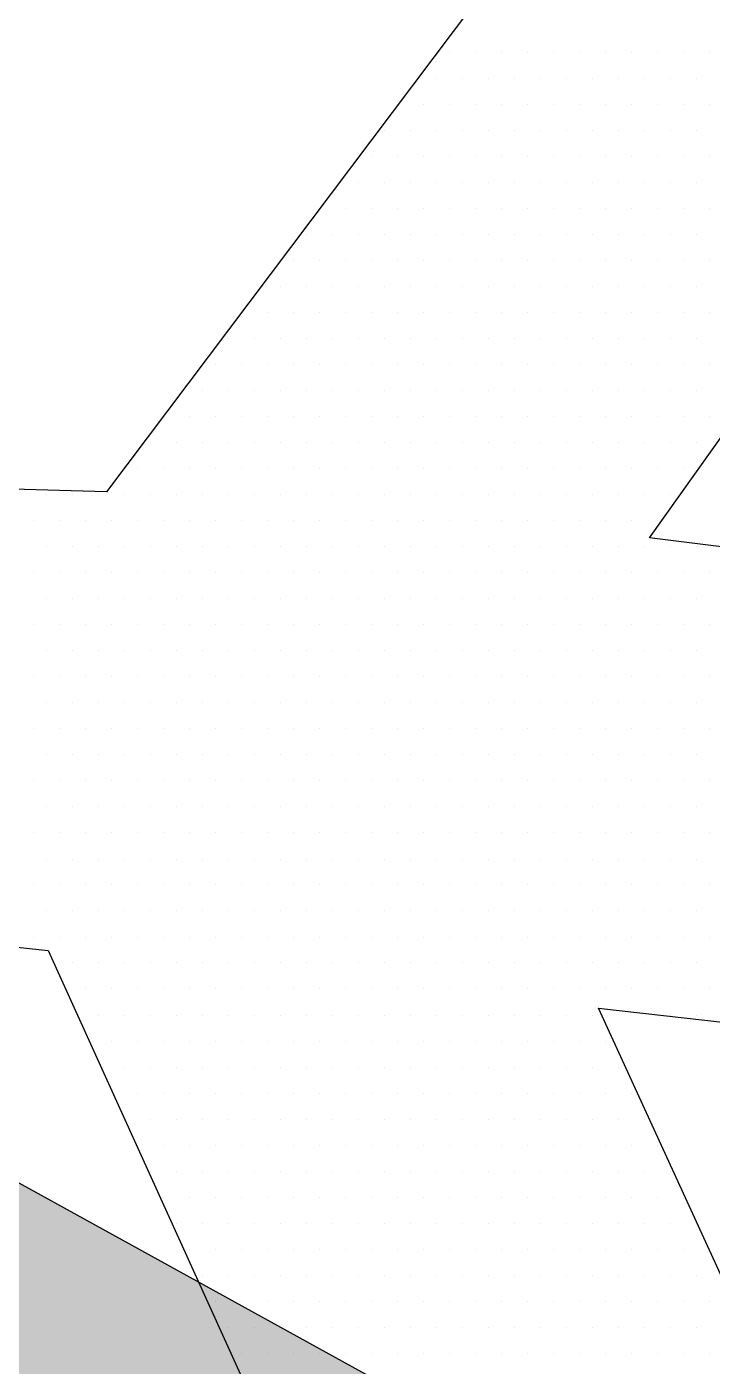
# Model space of a CAD drawing. Header units: millimetres. Extents: x -1573 to 210, y -360 to 557.
# Drawn here: x -488.973 to -487.524, y 22.131 to 24.965 of the extents above; entities that cross this region are included whole.
import ezdxf

# ---------------------------------------------------------------- set-up
doc = ezdxf.new("R2010")
doc.units = ezdxf.units.MM
doc.header["$LTSCALE"] = 2
doc.linetypes.add('CACHEX2', pattern=[0.75, 0.5, -0.25])
for name, color, linetype in [('CALQUE_7', 4, 'Continuous'), ('CARTOUCHE', 7, 'Continuous'), ('rosace', 7, 'Continuous')]:
    doc.layers.add(name, color=color, linetype=linetype)

# ---------------------------------------------------------------- blocks, each defined once
blk = doc.blocks.new('A$C715108E3')
at = {"layer": 'CALQUE_7', "color": 131}
for p, q in [((2.8241, -10.5791), (2.8241, -10.5791)), ((2.8685, -10.5791), (2.8685, -10.5791)), ((2.9606, -10.5791), (2.9606, -10.5791)), ((3.0518, -10.5791), (3.0518, -10.5791)), ((3.1439, -10.5791), (3.1439, -10.5791)), ((3.2359, -10.5791), (3.2359, -10.5791)), ((3.3277, -10.5791), (3.3277, -10.5791)), ((3.4192, -10.5791), (3.4192, -10.5791)), ((3.511, -10.5791), (3.511, -10.5791)), ((3.6028, -10.5791), (3.6028, -10.5791)), ((3.6943, -10.5791), (3.6943, -10.5791)), ((3.7861, -10.5791), (3.7861, -10.5791)), ((2.755, -10.6702), (2.755, -10.6702)), ((2.823, -10.6702), (2.823, -10.6702)), ((2.9143, -10.6702), (2.9143, -10.6702)), ((3.0063, -10.6702), (3.0063, -10.6702)), ((3.0983, -10.6702), (3.0983, -10.6702)), ((3.1894, -10.6702), (3.1894, -10.6702)), ((3.2814, -10.6702), (3.2814, -10.6702)), ((3.3734, -10.6702), (3.3734, -10.6702)), ((3.4653, -10.6702), (3.4653, -10.6702)), ((3.5564, -10.6702), (3.5564, -10.6702)), ((3.6486, -10.6702), (3.6486, -10.6702)), ((3.7404, -10.6702), (3.7404, -10.6702)), ((2.686, -10.763), (2.686, -10.763)), ((2.7767, -10.763), (2.7767, -10.763)), ((2.8685, -10.763), (2.8685, -10.763)), ((2.9606, -10.763), (2.9606, -10.763)), ((3.0518, -10.763), (3.0518, -10.763)), ((3.1439, -10.763), (3.1439, -10.763)), ((3.2359, -10.763), (3.2359, -10.763)), ((3.3277, -10.763), (3.3277, -10.763)), ((3.4192, -10.763), (3.4192, -10.763)), ((3.511, -10.763), (3.511, -10.763)), ((3.6028, -10.763), (3.6028, -10.763)), ((3.6943, -10.763), (3.6943, -10.763)), ((3.7861, -10.763), (3.7861, -10.763)), ((2.6169, -10.8542), (2.6169, -10.8542)), ((2.6392, -10.8542), (2.6392, -10.8542)), ((2.731, -10.8542), (2.731, -10.8542)), ((2.823, -10.8542), (2.823, -10.8542)), ((2.9143, -10.8542), (2.9143, -10.8542)), ((3.0063, -10.8542), (3.0063, -10.8542)), ((3.0983, -10.8542), (3.0983, -10.8542)), ((3.1894, -10.8542), (3.1894, -10.8542)), ((3.2814, -10.8542), (3.2814, -10.8542)), ((3.3734, -10.8542), (3.3734, -10.8542)), ((3.4653, -10.8542), (3.4653, -10.8542)), ((3.5564, -10.8542), (3.5564, -10.8542)), ((3.6486, -10.8542), (3.6486, -10.8542)), ((3.7404, -10.8542), (3.7404, -10.8542)), ((2.5477, -10.9457), (2.5477, -10.9457)), ((2.5934, -10.9457), (2.5934, -10.9457)), ((2.6853, -10.9457), (2.6853, -10.9457)), ((2.7767, -10.9457), (2.7767, -10.9457)), ((2.8685, -10.9457), (2.8685, -10.9457)), ((2.9606, -10.9457), (2.9606, -10.9457)), ((3.0518, -10.9457), (3.0518, -10.9457)), ((3.1439, -10.9457), (3.1439, -10.9457)), ((3.2359, -10.9457), (3.2359, -10.9457)), ((3.3277, -10.9457), (3.3277, -10.9457)), ((3.4192, -10.9457), (3.4192, -10.9457)), ((3.511, -10.9457), (3.511, -10.9457)), ((3.6028, -10.9457), (3.6028, -10.9457)), ((3.6943, -10.9457), (3.6943, -10.9457)), ((3.7861, -10.9457), (3.7861, -10.9457)), ((2.4787, -11.0383), (2.4787, -11.0383)), ((2.5477, -11.0383), (2.5477, -11.0383)), ((2.6392, -11.0383), (2.6392, -11.0383)), ((2.731, -11.0383), (2.731, -11.0383)), ((2.823, -11.0383), (2.823, -11.0383)), ((2.9143, -11.0383), (2.9143, -11.0383)), ((3.0063, -11.0383), (3.0063, -11.0383)), ((3.0983, -11.0383), (3.0983, -11.0383)), ((3.1894, -11.0383), (3.1894, -11.0383)), ((3.2814, -11.0383), (3.2814, -11.0383)), ((3.3734, -11.0383), (3.3734, -11.0383)), ((3.4653, -11.0383), (3.4653, -11.0383)), ((3.5564, -11.0383), (3.5564, -11.0383)), ((3.6486, -11.0383), (3.6486, -11.0383)), ((3.7404, -11.0383), (3.7404, -11.0383)), ((2.4098, -11.1295), (2.4098, -11.1295)), ((2.4101, -11.1295), (2.4101, -11.1295)), ((2.5016, -11.1295), (2.5016, -11.1295)), ((2.5934, -11.1295), (2.5934, -11.1295)), ((2.6853, -11.1295), (2.6853, -11.1295)), ((2.7767, -11.1295), (2.7767, -11.1295)), ((2.8685, -11.1295), (2.8685, -11.1295)), ((2.9606, -11.1295), (2.9606, -11.1295)), ((3.0518, -11.1295), (3.0518, -11.1295)), ((3.1439, -11.1295), (3.1439, -11.1295)), ((3.2359, -11.1295), (3.2359, -11.1295)), ((3.3277, -11.1295), (3.3277, -11.1295)), ((3.4192, -11.1295), (3.4192, -11.1295)), ((3.511, -11.1295), (3.511, -11.1295)), ((3.6028, -11.1295), (3.6028, -11.1295)), ((3.6943, -11.1295), (3.6943, -11.1295)), ((3.7861, -11.1295), (3.7861, -11.1295)), ((2.3404, -11.2208), (2.3404, -11.2208)), ((2.364, -11.2208), (2.364, -11.2208)), ((2.4559, -11.2208), (2.4559, -11.2208)), ((2.5477, -11.2208), (2.5477, -11.2208)), ((2.6392, -11.2208), (2.6392, -11.2208)), ((2.731, -11.2208), (2.731, -11.2208)), ((2.823, -11.2208), (2.823, -11.2208)), ((2.9143, -11.2208), (2.9143, -11.2208)), ((3.0063, -11.2208), (3.0063, -11.2208)), ((3.0983, -11.2208), (3.0983, -11.2208)), ((3.1894, -11.2208), (3.1894, -11.2208)), ((3.2814, -11.2208), (3.2814, -11.2208)), ((3.3734, -11.2208), (3.3734, -11.2208)), ((3.4653, -11.2208), (3.4653, -11.2208)), ((3.5564, -11.2208), (3.5564, -11.2208)), ((3.6486, -11.2208), (3.6486, -11.2208)), ((3.7404, -11.2208), (3.7404, -11.2208)), ((2.2716, -11.3132), (2.2716, -11.3132)), ((2.3183, -11.3132), (2.3183, -11.3132)), ((2.4101, -11.3132), (2.4101, -11.3132)), ((2.5016, -11.3132), (2.5016, -11.3132)), ((2.5934, -11.3132), (2.5934, -11.3132)), ((2.6853, -11.3132), (2.6853, -11.3132)), ((2.7767, -11.3132), (2.7767, -11.3132)), ((2.8685, -11.3132), (2.8685, -11.3132)), ((2.9606, -11.3132), (2.9606, -11.3132)), ((3.0518, -11.3132), (3.0518, -11.3132)), ((3.1439, -11.3132), (3.1439, -11.3132)), ((3.2359, -11.3132), (3.2359, -11.3132)), ((3.3277, -11.3132), (3.3277, -11.3132)), ((3.4192, -11.3132), (3.4192, -11.3132)), ((3.511, -11.3132), (3.511, -11.3132)), ((3.6028, -11.3132), (3.6028, -11.3132)), ((3.6943, -11.3132), (3.6943, -11.3132)), ((3.7861, -11.3132), (3.7861, -11.3132)), ((2.2025, -11.4048), (2.2025, -11.4048)), ((2.2726, -11.4048), (2.2726, -11.4048)), ((2.364, -11.4048), (2.364, -11.4048)), ((2.4559, -11.4048), (2.4559, -11.4048)), ((2.5477, -11.4048), (2.5477, -11.4048)), ((2.6392, -11.4048), (2.6392, -11.4048)), ((2.731, -11.4048), (2.731, -11.4048)), ((2.823, -11.4048), (2.823, -11.4048)), ((2.9143, -11.4048), (2.9143, -11.4048)), ((3.0063, -11.4048), (3.0063, -11.4048)), ((3.0983, -11.4048), (3.0983, -11.4048)), ((3.1894, -11.4048), (3.1894, -11.4048)), ((3.2814, -11.4048), (3.2814, -11.4048)), ((3.3734, -11.4048), (3.3734, -11.4048)), ((3.4653, -11.4048), (3.4653, -11.4048)), ((3.5564, -11.4048), (3.5564, -11.4048)), ((3.6486, -11.4048), (3.6486, -11.4048)), ((3.7404, -11.4048), (3.7404, -11.4048)), ((2.1335, -11.4959), (2.1335, -11.4959)), ((2.1346, -11.4959), (2.1346, -11.4959)), ((2.2265, -11.4959), (2.2265, -11.4959)), ((2.3183, -11.4959), (2.3183, -11.4959)), ((2.4101, -11.4959), (2.4101, -11.4959)), ((2.5016, -11.4959), (2.5016, -11.4959)), ((2.5934, -11.4959), (2.5934, -11.4959)), ((2.6853, -11.4959), (2.6853, -11.4959)), ((2.7767, -11.4959), (2.7767, -11.4959)), ((2.8685, -11.4959), (2.8685, -11.4959)), ((2.9606, -11.4959), (2.9606, -11.4959)), ((3.0518, -11.4959), (3.0518, -11.4959)), ((3.1439, -11.4959), (3.1439, -11.4959)), ((3.2359, -11.4959), (3.2359, -11.4959)), ((3.3277, -11.4959), (3.3277, -11.4959)), ((3.4192, -11.4959), (3.4192, -11.4959)), ((3.511, -11.4959), (3.511, -11.4959)), ((3.6028, -11.4959), (3.6028, -11.4959)), ((3.6943, -11.4959), (3.6943, -11.4959)), ((3.7861, -11.4959), (3.7861, -11.4959)), ((2.0642, -11.5885), (2.0642, -11.5885)), ((2.0889, -11.5885), (2.0889, -11.5885)), ((2.1807, -11.5885), (2.1807, -11.5885)), ((2.2726, -11.5885), (2.2726, -11.5885)), ((2.364, -11.5885), (2.364, -11.5885)), ((2.4559, -11.5885), (2.4559, -11.5885)), ((2.5477, -11.5885), (2.5477, -11.5885)), ((2.6392, -11.5885), (2.6392, -11.5885)), ((2.731, -11.5885), (2.731, -11.5885)), ((2.823, -11.5885), (2.823, -11.5885)), ((2.9143, -11.5885), (2.9143, -11.5885)), ((3.0063, -11.5885), (3.0063, -11.5885)), ((3.0983, -11.5885), (3.0983, -11.5885)), ((3.1894, -11.5885), (3.1894, -11.5885)), ((3.2814, -11.5885), (3.2814, -11.5885)), ((3.3734, -11.5885), (3.3734, -11.5885)), ((3.4653, -11.5885), (3.4653, -11.5885)), ((3.5564, -11.5885), (3.5564, -11.5885)), ((3.6486, -11.5885), (3.6486, -11.5885)), ((3.7404, -11.5885), (3.7404, -11.5885)), ((1.9952, -11.68), (1.9952, -11.68)), ((2.0432, -11.68), (2.0432, -11.68)), ((2.1346, -11.68), (2.1346, -11.68)), ((2.2265, -11.68), (2.2265, -11.68)), ((2.3183, -11.68), (2.3183, -11.68)), ((2.4101, -11.68), (2.4101, -11.68)), ((2.5016, -11.68), (2.5016, -11.68)), ((2.5934, -11.68), (2.5934, -11.68)), ((2.6853, -11.68), (2.6853, -11.68)), ((2.7767, -11.68), (2.7767, -11.68)), ((2.8685, -11.68), (2.8685, -11.68)), ((2.9606, -11.68), (2.9606, -11.68)), ((3.0518, -11.68), (3.0518, -11.68)), ((3.1439, -11.68), (3.1439, -11.68)), ((3.2359, -11.68), (3.2359, -11.68)), ((3.3277, -11.68), (3.3277, -11.68)), ((3.4192, -11.68), (3.4192, -11.68)), ((3.511, -11.68), (3.511, -11.68)), ((3.6028, -11.68), (3.6028, -11.68)), ((3.6943, -11.68), (3.6943, -11.68)), ((3.7861, -11.68), (3.7861, -11.68)), ((1.9262, -11.7722), (1.9262, -11.7722)), ((1.9967, -11.7722), (1.9967, -11.7722)), ((2.0889, -11.7722), (2.0889, -11.7722)), ((2.1807, -11.7722), (2.1807, -11.7722)), ((2.2726, -11.7722), (2.2726, -11.7722)), ((2.364, -11.7722), (2.364, -11.7722)), ((2.4559, -11.7722), (2.4559, -11.7722)), ((2.5477, -11.7722), (2.5477, -11.7722)), ((2.6392, -11.7722), (2.6392, -11.7722)), ((2.731, -11.7722), (2.731, -11.7722)), ((2.823, -11.7722), (2.823, -11.7722)), ((2.9143, -11.7722), (2.9143, -11.7722)), ((3.0063, -11.7722), (3.0063, -11.7722)), ((3.0983, -11.7722), (3.0983, -11.7722)), ((3.1894, -11.7722), (3.1894, -11.7722)), ((3.2814, -11.7722), (3.2814, -11.7722)), ((3.3734, -11.7722), (3.3734, -11.7722)), ((3.4653, -11.7722), (3.4653, -11.7722)), ((3.5564, -11.7722), (3.5564, -11.7722)), ((3.6486, -11.7722), (3.6486, -11.7722)), ((3.7404, -11.7722), (3.7404, -11.7722)), ((1.8573, -11.8636), (1.8573, -11.8636)), ((1.8595, -11.8636), (1.8595, -11.8636)), ((1.9513, -11.8636), (1.9513, -11.8636)), ((2.0432, -11.8636), (2.0432, -11.8636)), ((2.1346, -11.8636), (2.1346, -11.8636)), ((2.2265, -11.8636), (2.2265, -11.8636)), ((2.3183, -11.8636), (2.3183, -11.8636)), ((2.4101, -11.8636), (2.4101, -11.8636)), ((2.5016, -11.8636), (2.5016, -11.8636)), ((2.5934, -11.8636), (2.5934, -11.8636)), ((2.6853, -11.8636), (2.6853, -11.8636)), ((2.7767, -11.8636), (2.7767, -11.8636)), ((2.8685, -11.8636), (2.8685, -11.8636)), ((2.9606, -11.8636), (2.9606, -11.8636)), ((3.0518, -11.8636), (3.0518, -11.8636)), ((3.1439, -11.8636), (3.1439, -11.8636)), ((3.2359, -11.8636), (3.2359, -11.8636)), ((3.3277, -11.8636), (3.3277, -11.8636)), ((3.4192, -11.8636), (3.4192, -11.8636)), ((3.511, -11.8636), (3.511, -11.8636)), ((3.6028, -11.8636), (3.6028, -11.8636)), ((3.6943, -11.8636), (3.6943, -11.8636)), ((3.7861, -11.8636), (3.7861, -11.8636)), ((1.7883, -11.9551), (1.7883, -11.9551)), ((1.8138, -11.9551), (1.8138, -11.9551)), ((1.9056, -11.9551), (1.9056, -11.9551)), ((1.9967, -11.9551), (1.9967, -11.9551)), ((2.0889, -11.9551), (2.0889, -11.9551)), ((2.1807, -11.9551), (2.1807, -11.9551)), ((2.2726, -11.9551), (2.2726, -11.9551)), ((2.364, -11.9551), (2.364, -11.9551)), ((2.4559, -11.9551), (2.4559, -11.9551)), ((2.5477, -11.9551), (2.5477, -11.9551)), ((2.6392, -11.9551), (2.6392, -11.9551)), ((2.731, -11.9551), (2.731, -11.9551)), ((2.823, -11.9551), (2.823, -11.9551)), ((2.9143, -11.9551), (2.9143, -11.9551)), ((3.0063, -11.9551), (3.0063, -11.9551)), ((3.0983, -11.9551), (3.0983, -11.9551)), ((3.1894, -11.9551), (3.1894, -11.9551)), ((3.2814, -11.9551), (3.2814, -11.9551)), ((3.3734, -11.9551), (3.3734, -11.9551)), ((3.4653, -11.9551), (3.4653, -11.9551)), ((3.5564, -11.9551), (3.5564, -11.9551)), ((3.6486, -11.9551), (3.6486, -11.9551)), ((3.7404, -11.9551), (3.7404, -11.9551)), ((1.7191, -12.0473), (1.7191, -12.0473)), ((1.7681, -12.0473), (1.7681, -12.0473)), ((1.8595, -12.0473), (1.8595, -12.0473)), ((1.9513, -12.0473), (1.9513, -12.0473)), ((2.0432, -12.0473), (2.0432, -12.0473)), ((2.1346, -12.0473), (2.1346, -12.0473)), ((2.2265, -12.0473), (2.2265, -12.0473)), ((2.3183, -12.0473), (2.3183, -12.0473)), ((2.4101, -12.0473), (2.4101, -12.0473)), ((2.5016, -12.0473), (2.5016, -12.0473)), ((2.5934, -12.0473), (2.5934, -12.0473)), ((2.6853, -12.0473), (2.6853, -12.0473)), ((2.7767, -12.0473), (2.7767, -12.0473)), ((2.8685, -12.0473), (2.8685, -12.0473)), ((2.9606, -12.0473), (2.9606, -12.0473)), ((3.0518, -12.0473), (3.0518, -12.0473)), ((3.1439, -12.0473), (3.1439, -12.0473)), ((3.2359, -12.0473), (3.2359, -12.0473)), ((3.3277, -12.0473), (3.3277, -12.0473)), ((3.4192, -12.0473), (3.4192, -12.0473)), ((3.511, -12.0473), (3.511, -12.0473)), ((3.6028, -12.0473), (3.6028, -12.0473)), ((3.6943, -12.0473), (3.6943, -12.0473)), ((1.4466, -12.1388), (1.4466, -12.1388)), ((1.5387, -12.1388), (1.5387, -12.1388)), ((1.6305, -12.1388), (1.6305, -12.1388)), ((1.7218, -12.1388), (1.7218, -12.1388)), ((1.8138, -12.1388), (1.8138, -12.1388)), ((1.9056, -12.1388), (1.9056, -12.1388)), ((1.9967, -12.1388), (1.9967, -12.1388)), ((2.0889, -12.1388), (2.0889, -12.1388)), ((2.1807, -12.1388), (2.1807, -12.1388)), ((2.2726, -12.1388), (2.2726, -12.1388)), ((2.364, -12.1388), (2.364, -12.1388)), ((2.4559, -12.1388), (2.4559, -12.1388)), ((2.5477, -12.1388), (2.5477, -12.1388)), ((2.6392, -12.1388), (2.6392, -12.1388)), ((2.731, -12.1388), (2.731, -12.1388)), ((2.823, -12.1388), (2.823, -12.1388)), ((2.9143, -12.1388), (2.9143, -12.1388)), ((3.0063, -12.1388), (3.0063, -12.1388)), ((3.0983, -12.1388), (3.0983, -12.1388)), ((3.1894, -12.1388), (3.1894, -12.1388)), ((3.2814, -12.1388), (3.2814, -12.1388)), ((3.3734, -12.1388), (3.3734, -12.1388)), ((3.4653, -12.1388), (3.4653, -12.1388)), ((3.5564, -12.1388), (3.5564, -12.1388)), ((3.6486, -12.1388), (3.6486, -12.1388)), ((1.4009, -12.23), (1.4009, -12.23)), ((1.4929, -12.23), (1.4929, -12.23)), ((1.5842, -12.23), (1.5842, -12.23)), ((1.6762, -12.23), (1.6762, -12.23)), ((1.7681, -12.23), (1.7681, -12.23)), ((1.8595, -12.23), (1.8595, -12.23)), ((1.9513, -12.23), (1.9513, -12.23)), ((2.0432, -12.23), (2.0432, -12.23)), ((2.1346, -12.23), (2.1346, -12.23)), ((2.2265, -12.23), (2.2265, -12.23)), ((2.3183, -12.23), (2.3183, -12.23)), ((2.4101, -12.23), (2.4101, -12.23)), ((2.5016, -12.23), (2.5016, -12.23)), ((2.5934, -12.23), (2.5934, -12.23)), ((2.6853, -12.23), (2.6853, -12.23)), ((2.7767, -12.23), (2.7767, -12.23)), ((2.8685, -12.23), (2.8685, -12.23)), ((2.9606, -12.23), (2.9606, -12.23)), ((3.0518, -12.23), (3.0518, -12.23)), ((3.1439, -12.23), (3.1439, -12.23)), ((3.2359, -12.23), (3.2359, -12.23)), ((3.3277, -12.23), (3.3277, -12.23)), ((3.4192, -12.23), (3.4192, -12.23)), ((3.511, -12.23), (3.511, -12.23)), ((3.6028, -12.23), (3.6028, -12.23)), ((1.4466, -12.3224), (1.4466, -12.3224)), ((1.5387, -12.3224), (1.5387, -12.3224)), ((1.6305, -12.3224), (1.6305, -12.3224)), ((1.7218, -12.3224), (1.7218, -12.3224)), ((1.8138, -12.3224), (1.8138, -12.3224)), ((1.9056, -12.3224), (1.9056, -12.3224)), ((1.9967, -12.3224), (1.9967, -12.3224)), ((2.0889, -12.3224), (2.0889, -12.3224)), ((2.1807, -12.3224), (2.1807, -12.3224)), ((2.2726, -12.3224), (2.2726, -12.3224)), ((2.364, -12.3224), (2.364, -12.3224)), ((2.4559, -12.3224), (2.4559, -12.3224)), ((2.5477, -12.3224), (2.5477, -12.3224)), ((2.6392, -12.3224), (2.6392, -12.3224)), ((2.731, -12.3224), (2.731, -12.3224)), ((2.823, -12.3224), (2.823, -12.3224)), ((2.9143, -12.3224), (2.9143, -12.3224)), ((3.0063, -12.3224), (3.0063, -12.3224)), ((3.0983, -12.3224), (3.0983, -12.3224)), ((3.1894, -12.3224), (3.1894, -12.3224)), ((3.2814, -12.3224), (3.2814, -12.3224)), ((3.3734, -12.3224), (3.3734, -12.3224)), ((3.4653, -12.3224), (3.4653, -12.3224)), ((3.5564, -12.3224), (3.5564, -12.3224)), ((3.6486, -12.3224), (3.6486, -12.3224)), ((3.7404, -12.3224), (3.7404, -12.3224)), ((1.4009, -12.4139), (1.4009, -12.4139)), ((1.4929, -12.4139), (1.4929, -12.4139)), ((1.5842, -12.4139), (1.5842, -12.4139)), ((1.6762, -12.4139), (1.6762, -12.4139)), ((1.7681, -12.4139), (1.7681, -12.4139)), ((1.8595, -12.4139), (1.8595, -12.4139)), ((1.9513, -12.4139), (1.9513, -12.4139)), ((2.0432, -12.4139), (2.0432, -12.4139)), ((2.1346, -12.4139), (2.1346, -12.4139)), ((2.2265, -12.4139), (2.2265, -12.4139)), ((2.3183, -12.4139), (2.3183, -12.4139)), ((2.4101, -12.4139), (2.4101, -12.4139)), ((2.5016, -12.4139), (2.5016, -12.4139)), ((2.5934, -12.4139), (2.5934, -12.4139)), ((2.6853, -12.4139), (2.6853, -12.4139)), ((2.7767, -12.4139), (2.7767, -12.4139)), ((2.8685, -12.4139), (2.8685, -12.4139)), ((2.9606, -12.4139), (2.9606, -12.4139)), ((3.0518, -12.4139), (3.0518, -12.4139)), ((3.1439, -12.4139), (3.1439, -12.4139)), ((3.2359, -12.4139), (3.2359, -12.4139)), ((3.3277, -12.4139), (3.3277, -12.4139)), ((3.4192, -12.4139), (3.4192, -12.4139)), ((3.511, -12.4139), (3.511, -12.4139)), ((3.6028, -12.4139), (3.6028, -12.4139)), ((3.6943, -12.4139), (3.6943, -12.4139)), ((3.7861, -12.4139), (3.7861, -12.4139)), ((1.4466, -12.5053), (1.4466, -12.5053)), ((1.5387, -12.5053), (1.5387, -12.5053)), ((1.6305, -12.5053), (1.6305, -12.5053)), ((1.7218, -12.5053), (1.7218, -12.5053)), ((1.8138, -12.5053), (1.8138, -12.5053)), ((1.9056, -12.5053), (1.9056, -12.5053)), ((1.9967, -12.5053), (1.9967, -12.5053)), ((2.0889, -12.5053), (2.0889, -12.5053)), ((2.1807, -12.5053), (2.1807, -12.5053)), ((2.2726, -12.5053), (2.2726, -12.5053)), ((2.364, -12.5053), (2.364, -12.5053)), ((2.4559, -12.5053), (2.4559, -12.5053)), ((2.5477, -12.5053), (2.5477, -12.5053)), ((2.6392, -12.5053), (2.6392, -12.5053)), ((2.731, -12.5053), (2.731, -12.5053)), ((2.823, -12.5053), (2.823, -12.5053)), ((2.9143, -12.5053), (2.9143, -12.5053)), ((3.0063, -12.5053), (3.0063, -12.5053)), ((3.0983, -12.5053), (3.0983, -12.5053)), ((3.1894, -12.5053), (3.1894, -12.5053)), ((3.2814, -12.5053), (3.2814, -12.5053)), ((3.3734, -12.5053), (3.3734, -12.5053)), ((3.4653, -12.5053), (3.4653, -12.5053)), ((3.5564, -12.5053), (3.5564, -12.5053)), ((3.6486, -12.5053), (3.6486, -12.5053)), ((3.7404, -12.5053), (3.7404, -12.5053)), ((1.4009, -12.5977), (1.4009, -12.5977)), ((1.4929, -12.5977), (1.4929, -12.5977)), ((1.5842, -12.5977), (1.5842, -12.5977)), ((1.6762, -12.5977), (1.6762, -12.5977)), ((1.7681, -12.5977), (1.7681, -12.5977)), ((1.8595, -12.5977), (1.8595, -12.5977)), ((1.9513, -12.5977), (1.9513, -12.5977)), ((2.0432, -12.5977), (2.0432, -12.5977)), ((2.1346, -12.5977), (2.1346, -12.5977)), ((2.2265, -12.5977), (2.2265, -12.5977)), ((2.3183, -12.5977), (2.3183, -12.5977)), ((2.4101, -12.5977), (2.4101, -12.5977)), ((2.5016, -12.5977), (2.5016, -12.5977)), ((2.5934, -12.5977), (2.5934, -12.5977)), ((2.6853, -12.5977), (2.6853, -12.5977)), ((2.7767, -12.5977), (2.7767, -12.5977)), ((2.8685, -12.5977), (2.8685, -12.5977)), ((2.9606, -12.5977), (2.9606, -12.5977)), ((3.0518, -12.5977), (3.0518, -12.5977)), ((3.1439, -12.5977), (3.1439, -12.5977)), ((3.2359, -12.5977), (3.2359, -12.5977)), ((3.3277, -12.5977), (3.3277, -12.5977)), ((3.4192, -12.5977), (3.4192, -12.5977)), ((3.511, -12.5977), (3.511, -12.5977)), ((3.6028, -12.5977), (3.6028, -12.5977)), ((3.6943, -12.5977), (3.6943, -12.5977)), ((3.7861, -12.5977), (3.7861, -12.5977)), ((1.4466, -12.6892), (1.4466, -12.6892)), ((1.5387, -12.6892), (1.5387, -12.6892)), ((1.6305, -12.6892), (1.6305, -12.6892)), ((1.7218, -12.6892), (1.7218, -12.6892)), ((1.8138, -12.6892), (1.8138, -12.6892)), ((1.9056, -12.6892), (1.9056, -12.6892)), ((1.9967, -12.6892), (1.9967, -12.6892)), ((2.0889, -12.6892), (2.0889, -12.6892)), ((2.1807, -12.6892), (2.1807, -12.6892)), ((2.2726, -12.6892), (2.2726, -12.6892)), ((2.364, -12.6892), (2.364, -12.6892)), ((2.4559, -12.6892), (2.4559, -12.6892)), ((2.5477, -12.6892), (2.5477, -12.6892)), ((2.6392, -12.6892), (2.6392, -12.6892)), ((2.731, -12.6892), (2.731, -12.6892)), ((2.823, -12.6892), (2.823, -12.6892)), ((2.9143, -12.6892), (2.9143, -12.6892)), ((3.0063, -12.6892), (3.0063, -12.6892)), ((3.0983, -12.6892), (3.0983, -12.6892)), ((3.1894, -12.6892), (3.1894, -12.6892)), ((3.2814, -12.6892), (3.2814, -12.6892)), ((3.3734, -12.6892), (3.3734, -12.6892)), ((3.4653, -12.6892), (3.4653, -12.6892)), ((3.5564, -12.6892), (3.5564, -12.6892)), ((3.6486, -12.6892), (3.6486, -12.6892)), ((3.7404, -12.6892), (3.7404, -12.6892)), ((1.4009, -12.7805), (1.4009, -12.7805)), ((1.4929, -12.7805), (1.4929, -12.7805)), ((1.5842, -12.7805), (1.5842, -12.7805)), ((1.6762, -12.7805), (1.6762, -12.7805)), ((1.7681, -12.7805), (1.7681, -12.7805)), ((1.8595, -12.7805), (1.8595, -12.7805)), ((1.9513, -12.7805), (1.9513, -12.7805)), ((2.0432, -12.7805), (2.0432, -12.7805)), ((2.1346, -12.7805), (2.1346, -12.7805)), ((2.2265, -12.7805), (2.2265, -12.7805)), ((2.3183, -12.7805), (2.3183, -12.7805)), ((2.4101, -12.7805), (2.4101, -12.7805)), ((2.5016, -12.7805), (2.5016, -12.7805)), ((2.5934, -12.7805), (2.5934, -12.7805)), ((2.6853, -12.7805), (2.6853, -12.7805)), ((2.7767, -12.7805), (2.7767, -12.7805)), ((2.8685, -12.7805), (2.8685, -12.7805)), ((2.9606, -12.7805), (2.9606, -12.7805)), ((3.0518, -12.7805), (3.0518, -12.7805)), ((3.1439, -12.7805), (3.1439, -12.7805)), ((3.2359, -12.7805), (3.2359, -12.7805)), ((3.3277, -12.7805), (3.3277, -12.7805)), ((3.4192, -12.7805), (3.4192, -12.7805)), ((3.511, -12.7805), (3.511, -12.7805)), ((3.6028, -12.7805), (3.6028, -12.7805)), ((3.6943, -12.7805), (3.6943, -12.7805)), ((3.7861, -12.7805), (3.7861, -12.7805)), ((1.4466, -12.8729), (1.4466, -12.8729)), ((1.5387, -12.8729), (1.5387, -12.8729)), ((1.6305, -12.8729), (1.6305, -12.8729)), ((1.7218, -12.8729), (1.7218, -12.8729)), ((1.8138, -12.8729), (1.8138, -12.8729)), ((1.9056, -12.8729), (1.9056, -12.8729)), ((1.9967, -12.8729), (1.9967, -12.8729)), ((2.0889, -12.8729), (2.0889, -12.8729)), ((2.1807, -12.8729), (2.1807, -12.8729)), ((2.2726, -12.8729), (2.2726, -12.8729)), ((2.364, -12.8729), (2.364, -12.8729)), ((2.4559, -12.8729), (2.4559, -12.8729)), ((2.5477, -12.8729), (2.5477, -12.8729)), ((2.6392, -12.8729), (2.6392, -12.8729)), ((2.731, -12.8729), (2.731, -12.8729)), ((2.823, -12.8729), (2.823, -12.8729)), ((2.9143, -12.8729), (2.9143, -12.8729)), ((3.0063, -12.8729), (3.0063, -12.8729)), ((3.0983, -12.8729), (3.0983, -12.8729)), ((3.1894, -12.8729), (3.1894, -12.8729)), ((3.2814, -12.8729), (3.2814, -12.8729)), ((3.3734, -12.8729), (3.3734, -12.8729)), ((3.4653, -12.8729), (3.4653, -12.8729)), ((3.5564, -12.8729), (3.5564, -12.8729)), ((3.6486, -12.8729), (3.6486, -12.8729)), ((3.7404, -12.8729), (3.7404, -12.8729)), ((1.4009, -12.9641), (1.4009, -12.9641)), ((1.4929, -12.9641), (1.4929, -12.9641)), ((1.5842, -12.9641), (1.5842, -12.9641)), ((1.6762, -12.9641), (1.6762, -12.9641)), ((1.7681, -12.9641), (1.7681, -12.9641)), ((1.8595, -12.9641), (1.8595, -12.9641)), ((1.9513, -12.9641), (1.9513, -12.9641)), ((2.0432, -12.9641), (2.0432, -12.9641)), ((2.1346, -12.9641), (2.1346, -12.9641)), ((2.2265, -12.9641), (2.2265, -12.9641)), ((2.3183, -12.9641), (2.3183, -12.9641)), ((2.4101, -12.9641), (2.4101, -12.9641)), ((2.5016, -12.9641), (2.5016, -12.9641)), ((2.5934, -12.9641), (2.5934, -12.9641)), ((2.6853, -12.9641), (2.6853, -12.9641)), ((2.7767, -12.9641), (2.7767, -12.9641)), ((2.8685, -12.9641), (2.8685, -12.9641)), ((2.9606, -12.9641), (2.9606, -12.9641)), ((3.0518, -12.9641), (3.0518, -12.9641)), ((3.1439, -12.9641), (3.1439, -12.9641)), ((3.2359, -12.9641), (3.2359, -12.9641)), ((3.3277, -12.9641), (3.3277, -12.9641)), ((3.4192, -12.9641), (3.4192, -12.9641)), ((3.511, -12.9641), (3.511, -12.9641)), ((3.6028, -12.9641), (3.6028, -12.9641)), ((3.6943, -12.9641), (3.6943, -12.9641)), ((3.7861, -12.9641), (3.7861, -12.9641)), ((1.4466, -13.0556), (1.4466, -13.0556)), ((1.5387, -13.0556), (1.5387, -13.0556)), ((1.6305, -13.0556), (1.6305, -13.0556)), ((1.7218, -13.0556), (1.7218, -13.0556)), ((1.8138, -13.0556), (1.8138, -13.0556)), ((1.9056, -13.0556), (1.9056, -13.0556)), ((1.9967, -13.0556), (1.9967, -13.0556)), ((2.0889, -13.0556), (2.0889, -13.0556)), ((2.1807, -13.0556), (2.1807, -13.0556)), ((2.2726, -13.0556), (2.2726, -13.0556)), ((2.364, -13.0556), (2.364, -13.0556)), ((2.4559, -13.0556), (2.4559, -13.0556)), ((2.5477, -13.0556), (2.5477, -13.0556)), ((2.6392, -13.0556), (2.6392, -13.0556)), ((2.731, -13.0556), (2.731, -13.0556)), ((2.823, -13.0556), (2.823, -13.0556)), ((2.9143, -13.0556), (2.9143, -13.0556)), ((3.0063, -13.0556), (3.0063, -13.0556)), ((3.0983, -13.0556), (3.0983, -13.0556)), ((3.1894, -13.0556), (3.1894, -13.0556)), ((3.2814, -13.0556), (3.2814, -13.0556)), ((3.3734, -13.0556), (3.3734, -13.0556)), ((3.4653, -13.0556), (3.4653, -13.0556)), ((3.5564, -13.0556), (3.5564, -13.0556)), ((3.6486, -13.0556), (3.6486, -13.0556)), ((3.7404, -13.0556), (3.7404, -13.0556)), ((1.4009, -13.148), (1.4009, -13.148)), ((1.4929, -13.148), (1.4929, -13.148)), ((1.5842, -13.148), (1.5842, -13.148)), ((1.6762, -13.148), (1.6762, -13.148)), ((1.7681, -13.148), (1.7681, -13.148)), ((1.8595, -13.148), (1.8595, -13.148)), ((1.9513, -13.148), (1.9513, -13.148)), ((2.0432, -13.148), (2.0432, -13.148)), ((2.1346, -13.148), (2.1346, -13.148)), ((2.2265, -13.148), (2.2265, -13.148)), ((2.3183, -13.148), (2.3183, -13.148)), ((2.4101, -13.148), (2.4101, -13.148)), ((2.5016, -13.148), (2.5016, -13.148)), ((2.5934, -13.148), (2.5934, -13.148)), ((2.6853, -13.148), (2.6853, -13.148)), ((2.7767, -13.148), (2.7767, -13.148)), ((2.8685, -13.148), (2.8685, -13.148)), ((2.9606, -13.148), (2.9606, -13.148)), ((3.0518, -13.148), (3.0518, -13.148)), ((3.1439, -13.148), (3.1439, -13.148)), ((3.2359, -13.148), (3.2359, -13.148)), ((3.3277, -13.148), (3.3277, -13.148)), ((3.4192, -13.148), (3.4192, -13.148)), ((3.511, -13.148), (3.511, -13.148)), ((3.6028, -13.148), (3.6028, -13.148)), ((3.6943, -13.148), (3.6943, -13.148)), ((3.7861, -13.148), (3.7861, -13.148)), ((1.4466, -13.2392), (1.4466, -13.2392)), ((1.5387, -13.2392), (1.5387, -13.2392)), ((1.6305, -13.2392), (1.6305, -13.2392)), ((1.7218, -13.2392), (1.7218, -13.2392)), ((1.8138, -13.2392), (1.8138, -13.2392)), ((1.9056, -13.2392), (1.9056, -13.2392)), ((1.9967, -13.2392), (1.9967, -13.2392)), ((2.0889, -13.2392), (2.0889, -13.2392)), ((2.1807, -13.2392), (2.1807, -13.2392)), ((2.2726, -13.2392), (2.2726, -13.2392)), ((2.364, -13.2392), (2.364, -13.2392)), ((2.4559, -13.2392), (2.4559, -13.2392)), ((2.5477, -13.2392), (2.5477, -13.2392)), ((2.6392, -13.2392), (2.6392, -13.2392)), ((2.731, -13.2392), (2.731, -13.2392)), ((2.823, -13.2392), (2.823, -13.2392)), ((2.9143, -13.2392), (2.9143, -13.2392)), ((3.0063, -13.2392), (3.0063, -13.2392)), ((3.0983, -13.2392), (3.0983, -13.2392)), ((3.1894, -13.2392), (3.1894, -13.2392)), ((3.2814, -13.2392), (3.2814, -13.2392)), ((3.3734, -13.2392), (3.3734, -13.2392)), ((3.4653, -13.2392), (3.4653, -13.2392)), ((3.5564, -13.2392), (3.5564, -13.2392)), ((3.6486, -13.2392), (3.6486, -13.2392)), ((3.7404, -13.2392), (3.7404, -13.2392)), ((1.4009, -13.3309), (1.4009, -13.3309)), ((1.4929, -13.3309), (1.4929, -13.3309)), ((1.5842, -13.3309), (1.5842, -13.3309)), ((1.6762, -13.3309), (1.6762, -13.3309)), ((1.7681, -13.3309), (1.7681, -13.3309)), ((1.8595, -13.3309), (1.8595, -13.3309)), ((1.9513, -13.3309), (1.9513, -13.3309)), ((2.0432, -13.3309), (2.0432, -13.3309)), ((2.1346, -13.3309), (2.1346, -13.3309)), ((2.2265, -13.3309), (2.2265, -13.3309)), ((2.3183, -13.3309), (2.3183, -13.3309)), ((2.4101, -13.3309), (2.4101, -13.3309)), ((2.5016, -13.3309), (2.5016, -13.3309)), ((2.5934, -13.3309), (2.5934, -13.3309)), ((2.6853, -13.3309), (2.6853, -13.3309)), ((2.7767, -13.3309), (2.7767, -13.3309)), ((2.8685, -13.3309), (2.8685, -13.3309)), ((2.9606, -13.3309), (2.9606, -13.3309)), ((3.0518, -13.3309), (3.0518, -13.3309)), ((3.1439, -13.3309), (3.1439, -13.3309)), ((3.2359, -13.3309), (3.2359, -13.3309)), ((3.3277, -13.3309), (3.3277, -13.3309)), ((3.4192, -13.3309), (3.4192, -13.3309)), ((3.511, -13.3309), (3.511, -13.3309)), ((3.6028, -13.3309), (3.6028, -13.3309)), ((3.6943, -13.3309), (3.6943, -13.3309)), ((3.7861, -13.3309), (3.7861, -13.3309)), ((1.4466, -13.4233), (1.4466, -13.4233)), ((1.5387, -13.4233), (1.5387, -13.4233)), ((1.6305, -13.4233), (1.6305, -13.4233)), ((1.7218, -13.4233), (1.7218, -13.4233)), ((1.8138, -13.4233), (1.8138, -13.4233)), ((1.9056, -13.4233), (1.9056, -13.4233)), ((1.9967, -13.4233), (1.9967, -13.4233)), ((2.0889, -13.4233), (2.0889, -13.4233)), ((2.1807, -13.4233), (2.1807, -13.4233)), ((2.2726, -13.4233), (2.2726, -13.4233)), ((2.364, -13.4233), (2.364, -13.4233)), ((2.4559, -13.4233), (2.4559, -13.4233)), ((2.5477, -13.4233), (2.5477, -13.4233)), ((2.6392, -13.4233), (2.6392, -13.4233)), ((2.731, -13.4233), (2.731, -13.4233)), ((2.823, -13.4233), (2.823, -13.4233)), ((2.9143, -13.4233), (2.9143, -13.4233)), ((3.0063, -13.4233), (3.0063, -13.4233)), ((3.0983, -13.4233), (3.0983, -13.4233)), ((3.1894, -13.4233), (3.1894, -13.4233)), ((3.2814, -13.4233), (3.2814, -13.4233)), ((3.3734, -13.4233), (3.3734, -13.4233)), ((3.4653, -13.4233), (3.4653, -13.4233)), ((3.5564, -13.4233), (3.5564, -13.4233)), ((3.6486, -13.4233), (3.6486, -13.4233)), ((3.7404, -13.4233), (3.7404, -13.4233)), ((1.4009, -13.5146), (1.4009, -13.5146)), ((1.4929, -13.5146), (1.4929, -13.5146)), ((1.5842, -13.5146), (1.5842, -13.5146)), ((1.6762, -13.5146), (1.6762, -13.5146)), ((1.7681, -13.5146), (1.7681, -13.5146)), ((1.8595, -13.5146), (1.8595, -13.5146)), ((1.9513, -13.5146), (1.9513, -13.5146)), ((2.0432, -13.5146), (2.0432, -13.5146)), ((2.1346, -13.5146), (2.1346, -13.5146)), ((2.2265, -13.5146), (2.2265, -13.5146)), ((2.3183, -13.5146), (2.3183, -13.5146)), ((2.4101, -13.5146), (2.4101, -13.5146)), ((2.5016, -13.5146), (2.5016, -13.5146)), ((2.5934, -13.5146), (2.5934, -13.5146)), ((2.6853, -13.5146), (2.6853, -13.5146)), ((2.7767, -13.5146), (2.7767, -13.5146)), ((2.8685, -13.5146), (2.8685, -13.5146)), ((2.9606, -13.5146), (2.9606, -13.5146)), ((3.0518, -13.5146), (3.0518, -13.5146)), ((3.1439, -13.5146), (3.1439, -13.5146)), ((3.2359, -13.5146), (3.2359, -13.5146)), ((3.3277, -13.5146), (3.3277, -13.5146)), ((3.4192, -13.5146), (3.4192, -13.5146)), ((3.511, -13.5146), (3.511, -13.5146)), ((3.6028, -13.5146), (3.6028, -13.5146)), ((3.6943, -13.5146), (3.6943, -13.5146)), ((3.7861, -13.5146), (3.7861, -13.5146)), ((1.4466, -13.6058), (1.4466, -13.6058)), ((1.5387, -13.6058), (1.5387, -13.6058)), ((1.6305, -13.6058), (1.6305, -13.6058)), ((1.7218, -13.6058), (1.7218, -13.6058)), ((1.8138, -13.6058), (1.8138, -13.6058)), ((1.9056, -13.6058), (1.9056, -13.6058)), ((1.9967, -13.6058), (1.9967, -13.6058)), ((2.0889, -13.6058), (2.0889, -13.6058)), ((2.1807, -13.6058), (2.1807, -13.6058)), ((2.2726, -13.6058), (2.2726, -13.6058)), ((2.364, -13.6058), (2.364, -13.6058)), ((2.4559, -13.6058), (2.4559, -13.6058)), ((2.5477, -13.6058), (2.5477, -13.6058)), ((2.6392, -13.6058), (2.6392, -13.6058)), ((2.731, -13.6058), (2.731, -13.6058)), ((2.823, -13.6058), (2.823, -13.6058)), ((2.9143, -13.6058), (2.9143, -13.6058)), ((3.0063, -13.6058), (3.0063, -13.6058)), ((3.0983, -13.6058), (3.0983, -13.6058)), ((3.1894, -13.6058), (3.1894, -13.6058)), ((3.2814, -13.6058), (3.2814, -13.6058)), ((3.3734, -13.6058), (3.3734, -13.6058)), ((3.4653, -13.6058), (3.4653, -13.6058)), ((3.5564, -13.6058), (3.5564, -13.6058)), ((3.6486, -13.6058), (3.6486, -13.6058)), ((3.7404, -13.6058), (3.7404, -13.6058)), ((1.4009, -13.6984), (1.4009, -13.6984)), ((1.4929, -13.6984), (1.4929, -13.6984)), ((1.5842, -13.6984), (1.5842, -13.6984)), ((1.6762, -13.6984), (1.6762, -13.6984)), ((1.7681, -13.6984), (1.7681, -13.6984)), ((1.8595, -13.6984), (1.8595, -13.6984)), ((1.9513, -13.6984), (1.9513, -13.6984)), ((2.0432, -13.6984), (2.0432, -13.6984)), ((2.1346, -13.6984), (2.1346, -13.6984)), ((2.2265, -13.6984), (2.2265, -13.6984)), ((2.3183, -13.6984), (2.3183, -13.6984)), ((2.4101, -13.6984), (2.4101, -13.6984)), ((2.5016, -13.6984), (2.5016, -13.6984)), ((2.5934, -13.6984), (2.5934, -13.6984)), ((2.6853, -13.6984), (2.6853, -13.6984)), ((2.7767, -13.6984), (2.7767, -13.6984)), ((2.8685, -13.6984), (2.8685, -13.6984)), ((2.9606, -13.6984), (2.9606, -13.6984)), ((3.0518, -13.6984), (3.0518, -13.6984)), ((3.1439, -13.6984), (3.1439, -13.6984)), ((3.2359, -13.6984), (3.2359, -13.6984)), ((3.3277, -13.6984), (3.3277, -13.6984)), ((3.4192, -13.6984), (3.4192, -13.6984)), ((3.511, -13.6984), (3.511, -13.6984)), ((3.6028, -13.6984), (3.6028, -13.6984)), ((3.6943, -13.6984), (3.6943, -13.6984)), ((3.7861, -13.6984), (3.7861, -13.6984)), ((1.4736, -13.7897), (1.4736, -13.7897)), ((1.5387, -13.7897), (1.5387, -13.7897)), ((1.6305, -13.7897), (1.6305, -13.7897)), ((1.7218, -13.7897), (1.7218, -13.7897)), ((1.8138, -13.7897), (1.8138, -13.7897)), ((1.9056, -13.7897), (1.9056, -13.7897)), ((1.9967, -13.7897), (1.9967, -13.7897)), ((2.0889, -13.7897), (2.0889, -13.7897)), ((2.1807, -13.7897), (2.1807, -13.7897)), ((2.2726, -13.7897), (2.2726, -13.7897)), ((2.364, -13.7897), (2.364, -13.7897)), ((2.4559, -13.7897), (2.4559, -13.7897)), ((2.5477, -13.7897), (2.5477, -13.7897)), ((2.6392, -13.7897), (2.6392, -13.7897)), ((2.731, -13.7897), (2.731, -13.7897)), ((2.823, -13.7897), (2.823, -13.7897)), ((2.9143, -13.7897), (2.9143, -13.7897)), ((3.0063, -13.7897), (3.0063, -13.7897)), ((3.0983, -13.7897), (3.0983, -13.7897)), ((3.1894, -13.7897), (3.1894, -13.7897)), ((3.2814, -13.7897), (3.2814, -13.7897)), ((3.3734, -13.7897), (3.3734, -13.7897)), ((3.4653, -13.7897), (3.4653, -13.7897)), ((3.5564, -13.7897), (3.5564, -13.7897)), ((3.6486, -13.7897), (3.6486, -13.7897)), ((3.7404, -13.7897), (3.7404, -13.7897)), ((1.5158, -13.8809), (1.5158, -13.8809)), ((1.5842, -13.8809), (1.5842, -13.8809)), ((1.6762, -13.8809), (1.6762, -13.8809)), ((1.7681, -13.8809), (1.7681, -13.8809)), ((1.8595, -13.8809), (1.8595, -13.8809)), ((1.9513, -13.8809), (1.9513, -13.8809)), ((2.0432, -13.8809), (2.0432, -13.8809)), ((2.1346, -13.8809), (2.1346, -13.8809)), ((2.2265, -13.8809), (2.2265, -13.8809)), ((2.3183, -13.8809), (2.3183, -13.8809)), ((2.4101, -13.8809), (2.4101, -13.8809)), ((2.5016, -13.8809), (2.5016, -13.8809)), ((2.5934, -13.8809), (2.5934, -13.8809)), ((2.6853, -13.8809), (2.6853, -13.8809)), ((2.7767, -13.8809), (2.7767, -13.8809)), ((2.8685, -13.8809), (2.8685, -13.8809)), ((2.9606, -13.8809), (2.9606, -13.8809)), ((3.0518, -13.8809), (3.0518, -13.8809)), ((3.1439, -13.8809), (3.1439, -13.8809)), ((3.2359, -13.8809), (3.2359, -13.8809)), ((3.3277, -13.8809), (3.3277, -13.8809)), ((3.4192, -13.8809), (3.4192, -13.8809)), ((3.511, -13.8809), (3.511, -13.8809)), ((3.6028, -13.8809), (3.6028, -13.8809)), ((3.6943, -13.8809), (3.6943, -13.8809)), ((3.7861, -13.8809), (3.7861, -13.8809)), ((1.557, -13.9735), (1.557, -13.9735)), ((1.6305, -13.9735), (1.6305, -13.9735)), ((1.7218, -13.9735), (1.7218, -13.9735)), ((1.8138, -13.9735), (1.8138, -13.9735)), ((1.9056, -13.9735), (1.9056, -13.9735)), ((1.9967, -13.9735), (1.9967, -13.9735)), ((2.0889, -13.9735), (2.0889, -13.9735)), ((2.1807, -13.9735), (2.1807, -13.9735)), ((2.2726, -13.9735), (2.2726, -13.9735)), ((2.364, -13.9735), (2.364, -13.9735)), ((2.4559, -13.9735), (2.4559, -13.9735)), ((2.5477, -13.9735), (2.5477, -13.9735)), ((2.6392, -13.9735), (2.6392, -13.9735)), ((2.731, -13.9735), (2.731, -13.9735)), ((2.823, -13.9735), (2.823, -13.9735)), ((2.9143, -13.9735), (2.9143, -13.9735)), ((3.0063, -13.9735), (3.0063, -13.9735)), ((3.0983, -13.9735), (3.0983, -13.9735)), ((3.1894, -13.9735), (3.1894, -13.9735)), ((3.2814, -13.9735), (3.2814, -13.9735)), ((3.3734, -13.9735), (3.3734, -13.9735)), ((3.6103, -13.9735), (3.6103, -13.9735)), ((3.6486, -13.9735), (3.6486, -13.9735)), ((3.7404, -13.9735), (3.7404, -13.9735)), ((1.5983, -14.065), (1.5983, -14.065)), ((1.6762, -14.065), (1.6762, -14.065)), ((1.7681, -14.065), (1.7681, -14.065)), ((1.8595, -14.065), (1.8595, -14.065)), ((1.9513, -14.065), (1.9513, -14.065)), ((2.0432, -14.065), (2.0432, -14.065)), ((2.1346, -14.065), (2.1346, -14.065)), ((2.2265, -14.065), (2.2265, -14.065)), ((2.3183, -14.065), (2.3183, -14.065)), ((2.4101, -14.065), (2.4101, -14.065)), ((2.5016, -14.065), (2.5016, -14.065)), ((2.5934, -14.065), (2.5934, -14.065)), ((2.6853, -14.065), (2.6853, -14.065)), ((2.7767, -14.065), (2.7767, -14.065)), ((2.8685, -14.065), (2.8685, -14.065)), ((2.9606, -14.065), (2.9606, -14.065)), ((3.0518, -14.065), (3.0518, -14.065)), ((3.1439, -14.065), (3.1439, -14.065)), ((3.2359, -14.065), (3.2359, -14.065)), ((3.3277, -14.065), (3.3277, -14.065)), ((3.4192, -14.065), (3.4192, -14.065)), ((1.6402, -14.1574), (1.6402, -14.1574)), ((1.7218, -14.1574), (1.7218, -14.1574)), ((1.8138, -14.1574), (1.8138, -14.1574)), ((1.9056, -14.1574), (1.9056, -14.1574)), ((1.9967, -14.1574), (1.9967, -14.1574)), ((2.0889, -14.1574), (2.0889, -14.1574)), ((2.1807, -14.1574), (2.1807, -14.1574)), ((2.2726, -14.1574), (2.2726, -14.1574)), ((2.364, -14.1574), (2.364, -14.1574)), ((2.4559, -14.1574), (2.4559, -14.1574)), ((2.5477, -14.1574), (2.5477, -14.1574)), ((2.6392, -14.1574), (2.6392, -14.1574)), ((2.731, -14.1574), (2.731, -14.1574)), ((2.823, -14.1574), (2.823, -14.1574)), ((2.9143, -14.1574), (2.9143, -14.1574)), ((3.0063, -14.1574), (3.0063, -14.1574)), ((3.0983, -14.1574), (3.0983, -14.1574)), ((3.1894, -14.1574), (3.1894, -14.1574)), ((3.2814, -14.1574), (3.2814, -14.1574)), ((3.3734, -14.1574), (3.3734, -14.1574)), ((3.4653, -14.1574), (3.4653, -14.1574)), ((1.6815, -14.2488), (1.6815, -14.2488)), ((1.7681, -14.2488), (1.7681, -14.2488)), ((1.8595, -14.2488), (1.8595, -14.2488)), ((1.9513, -14.2488), (1.9513, -14.2488)), ((2.0432, -14.2488), (2.0432, -14.2488)), ((2.1346, -14.2488), (2.1346, -14.2488)), ((2.2265, -14.2488), (2.2265, -14.2488)), ((2.3183, -14.2488), (2.3183, -14.2488)), ((2.4101, -14.2488), (2.4101, -14.2488)), ((2.5016, -14.2488), (2.5016, -14.2488)), ((2.5934, -14.2488), (2.5934, -14.2488)), ((2.6853, -14.2488), (2.6853, -14.2488)), ((2.7767, -14.2488), (2.7767, -14.2488)), ((2.8685, -14.2488), (2.8685, -14.2488)), ((2.9606, -14.2488), (2.9606, -14.2488)), ((3.0518, -14.2488), (3.0518, -14.2488)), ((3.1439, -14.2488), (3.1439, -14.2488)), ((3.2359, -14.2488), (3.2359, -14.2488)), ((3.3277, -14.2488), (3.3277, -14.2488)), ((3.4192, -14.2488), (3.4192, -14.2488)), ((3.511, -14.2488), (3.511, -14.2488)), ((1.7235, -14.3401), (1.7235, -14.3401)), ((1.8138, -14.3401), (1.8138, -14.3401)), ((1.9056, -14.3401), (1.9056, -14.3401)), ((1.9967, -14.3401), (1.9967, -14.3401)), ((2.0889, -14.3401), (2.0889, -14.3401)), ((2.1807, -14.3401), (2.1807, -14.3401)), ((2.2726, -14.3401), (2.2726, -14.3401)), ((2.364, -14.3401), (2.364, -14.3401)), ((2.4559, -14.3401), (2.4559, -14.3401)), ((2.5477, -14.3401), (2.5477, -14.3401)), ((2.6392, -14.3401), (2.6392, -14.3401)), ((2.731, -14.3401), (2.731, -14.3401)), ((2.823, -14.3401), (2.823, -14.3401)), ((2.9143, -14.3401), (2.9143, -14.3401)), ((3.0063, -14.3401), (3.0063, -14.3401)), ((3.0983, -14.3401), (3.0983, -14.3401)), ((3.1894, -14.3401), (3.1894, -14.3401)), ((3.2814, -14.3401), (3.2814, -14.3401)), ((3.3734, -14.3401), (3.3734, -14.3401)), ((3.4653, -14.3401), (3.4653, -14.3401)), ((3.5564, -14.3401), (3.5564, -14.3401)), ((1.7647, -14.4325), (1.7647, -14.4325)), ((1.7681, -14.4325), (1.7681, -14.4325)), ((1.8595, -14.4325), (1.8595, -14.4325)), ((1.9513, -14.4325), (1.9513, -14.4325)), ((2.0432, -14.4325), (2.0432, -14.4325)), ((2.1346, -14.4325), (2.1346, -14.4325)), ((2.2265, -14.4325), (2.2265, -14.4325)), ((2.3183, -14.4325), (2.3183, -14.4325)), ((2.4101, -14.4325), (2.4101, -14.4325)), ((2.5016, -14.4325), (2.5016, -14.4325)), ((2.5934, -14.4325), (2.5934, -14.4325)), ((2.6853, -14.4325), (2.6853, -14.4325)), ((2.7767, -14.4325), (2.7767, -14.4325)), ((2.8685, -14.4325), (2.8685, -14.4325)), ((2.9606, -14.4325), (2.9606, -14.4325)), ((3.0518, -14.4325), (3.0518, -14.4325)), ((3.1439, -14.4325), (3.1439, -14.4325)), ((3.2359, -14.4325), (3.2359, -14.4325)), ((3.3277, -14.4325), (3.3277, -14.4325)), ((3.4192, -14.4325), (3.4192, -14.4325)), ((3.511, -14.4325), (3.511, -14.4325)), ((3.6028, -14.4325), (3.6028, -14.4325)), ((1.8067, -14.5238), (1.8067, -14.5238)), ((1.8138, -14.5238), (1.8138, -14.5238)), ((1.9056, -14.5238), (1.9056, -14.5238)), ((1.9967, -14.5238), (1.9967, -14.5238)), ((2.0889, -14.5238), (2.0889, -14.5238)), ((2.1807, -14.5238), (2.1807, -14.5238)), ((2.2726, -14.5238), (2.2726, -14.5238)), ((2.364, -14.5238), (2.364, -14.5238)), ((2.4559, -14.5238), (2.4559, -14.5238)), ((2.5477, -14.5238), (2.5477, -14.5238)), ((2.6392, -14.5238), (2.6392, -14.5238)), ((2.731, -14.5238), (2.731, -14.5238)), ((2.823, -14.5238), (2.823, -14.5238)), ((2.9143, -14.5238), (2.9143, -14.5238)), ((3.0063, -14.5238), (3.0063, -14.5238)), ((3.0983, -14.5238), (3.0983, -14.5238)), ((3.1894, -14.5238), (3.1894, -14.5238)), ((3.2814, -14.5238), (3.2814, -14.5238)), ((3.3734, -14.5238), (3.3734, -14.5238)), ((3.4653, -14.5238), (3.4653, -14.5238)), ((3.5564, -14.5238), (3.5564, -14.5238)), ((3.6486, -14.5238), (3.6486, -14.5238)), ((1.8479, -14.6152), (1.8479, -14.6152)), ((1.8595, -14.6152), (1.8595, -14.6152)), ((1.9513, -14.6152), (1.9513, -14.6152)), ((2.0432, -14.6152), (2.0432, -14.6152)), ((2.1346, -14.6152), (2.1346, -14.6152)), ((2.2265, -14.6152), (2.2265, -14.6152)), ((2.3183, -14.6152), (2.3183, -14.6152)), ((2.4101, -14.6152), (2.4101, -14.6152)), ((2.5016, -14.6152), (2.5016, -14.6152)), ((2.5934, -14.6152), (2.5934, -14.6152)), ((2.6853, -14.6152), (2.6853, -14.6152)), ((2.7767, -14.6152), (2.7767, -14.6152)), ((2.8685, -14.6152), (2.8685, -14.6152)), ((2.9606, -14.6152), (2.9606, -14.6152)), ((3.0518, -14.6152), (3.0518, -14.6152)), ((3.1439, -14.6152), (3.1439, -14.6152)), ((3.2359, -14.6152), (3.2359, -14.6152)), ((3.3277, -14.6152), (3.3277, -14.6152)), ((3.4192, -14.6152), (3.4192, -14.6152)), ((3.511, -14.6152), (3.511, -14.6152)), ((3.6028, -14.6152), (3.6028, -14.6152)), ((3.6943, -14.6152), (3.6943, -14.6152)), ((1.8899, -14.7076), (1.8899, -14.7076)), ((1.9056, -14.7076), (1.9056, -14.7076)), ((1.9967, -14.7076), (1.9967, -14.7076)), ((2.0889, -14.7076), (2.0889, -14.7076)), ((2.1807, -14.7076), (2.1807, -14.7076)), ((2.2726, -14.7076), (2.2726, -14.7076)), ((2.364, -14.7076), (2.364, -14.7076)), ((2.4559, -14.7076), (2.4559, -14.7076)), ((2.5477, -14.7076), (2.5477, -14.7076)), ((2.6392, -14.7076), (2.6392, -14.7076)), ((2.731, -14.7076), (2.731, -14.7076)), ((2.823, -14.7076), (2.823, -14.7076)), ((2.9143, -14.7076), (2.9143, -14.7076)), ((3.0063, -14.7076), (3.0063, -14.7076)), ((3.0983, -14.7076), (3.0983, -14.7076)), ((3.1894, -14.7076), (3.1894, -14.7076)), ((3.2814, -14.7076), (3.2814, -14.7076)), ((3.3734, -14.7076), (3.3734, -14.7076)), ((3.4653, -14.7076), (3.4653, -14.7076)), ((3.5564, -14.7076), (3.5564, -14.7076)), ((3.6486, -14.7076), (3.6486, -14.7076)), ((3.7404, -14.7076), (3.7404, -14.7076)), ((1.9311, -14.7991), (1.9311, -14.7991)), ((1.9513, -14.7991), (1.9513, -14.7991)), ((2.0432, -14.7991), (2.0432, -14.7991)), ((2.1346, -14.7991), (2.1346, -14.7991)), ((2.2265, -14.7991), (2.2265, -14.7991)), ((2.3183, -14.7991), (2.3183, -14.7991)), ((2.4101, -14.7991), (2.4101, -14.7991)), ((2.5016, -14.7991), (2.5016, -14.7991)), ((2.5934, -14.7991), (2.5934, -14.7991)), ((2.6853, -14.7991), (2.6853, -14.7991)), ((2.7767, -14.7991), (2.7767, -14.7991)), ((2.8685, -14.7991), (2.8685, -14.7991)), ((2.9606, -14.7991), (2.9606, -14.7991)), ((3.0518, -14.7991), (3.0518, -14.7991)), ((3.1439, -14.7991), (3.1439, -14.7991)), ((3.2359, -14.7991), (3.2359, -14.7991)), ((3.3277, -14.7991), (3.3277, -14.7991)), ((3.4192, -14.7991), (3.4192, -14.7991)), ((3.511, -14.7991), (3.511, -14.7991)), ((3.6028, -14.7991), (3.6028, -14.7991)), ((3.6943, -14.7991), (3.6943, -14.7991)), ((1.9723, -14.8905), (1.9723, -14.8905)), ((1.9967, -14.8905), (1.9967, -14.8905)), ((2.0889, -14.8905), (2.0889, -14.8905)), ((2.1807, -14.8905), (2.1807, -14.8905)), ((2.2726, -14.8905), (2.2726, -14.8905)), ((2.364, -14.8905), (2.364, -14.8905)), ((2.4559, -14.8905), (2.4559, -14.8905)), ((2.5477, -14.8905), (2.5477, -14.8905)), ((2.6392, -14.8905), (2.6392, -14.8905)), ((2.731, -14.8905), (2.731, -14.8905)), ((2.823, -14.8905), (2.823, -14.8905)), ((2.9143, -14.8905), (2.9143, -14.8905)), ((3.0063, -14.8905), (3.0063, -14.8905)), ((3.0983, -14.8905), (3.0983, -14.8905)), ((3.1894, -14.8905), (3.1894, -14.8905)), ((3.2814, -14.8905), (3.2814, -14.8905)), ((3.3734, -14.8905), (3.3734, -14.8905)), ((3.4653, -14.8905), (3.4653, -14.8905)), ((3.5564, -14.8905), (3.5564, -14.8905)), ((3.6486, -14.8905), (3.6486, -14.8905)), ((3.7404, -14.8905), (3.7404, -14.8905)), ((2.0143, -14.9827), (2.0143, -14.9827)), ((2.0432, -14.9827), (2.0432, -14.9827)), ((2.1346, -14.9827), (2.1346, -14.9827)), ((2.2265, -14.9827), (2.2265, -14.9827)), ((2.3183, -14.9827), (2.3183, -14.9827)), ((2.4101, -14.9827), (2.4101, -14.9827)), ((2.5016, -14.9827), (2.5016, -14.9827)), ((2.5934, -14.9827), (2.5934, -14.9827)), ((2.6853, -14.9827), (2.6853, -14.9827)), ((2.7767, -14.9827), (2.7767, -14.9827)), ((2.8685, -14.9827), (2.8685, -14.9827)), ((2.9606, -14.9827), (2.9606, -14.9827)), ((3.0518, -14.9827), (3.0518, -14.9827)), ((3.1439, -14.9827), (3.1439, -14.9827)), ((3.2359, -14.9827), (3.2359, -14.9827)), ((3.3277, -14.9827), (3.3277, -14.9827)), ((3.4192, -14.9827), (3.4192, -14.9827)), ((3.511, -14.9827), (3.511, -14.9827)), ((3.6028, -14.9827), (3.6028, -14.9827)), ((3.6943, -14.9827), (3.6943, -14.9827)), ((3.7861, -14.9827), (3.7861, -14.9827)), ((2.0557, -15.0742), (2.0557, -15.0742)), ((2.0889, -15.0742), (2.0889, -15.0742)), ((2.1807, -15.0742), (2.1807, -15.0742)), ((2.2726, -15.0742), (2.2726, -15.0742)), ((2.364, -15.0742), (2.364, -15.0742)), ((2.4559, -15.0742), (2.4559, -15.0742)), ((2.5477, -15.0742), (2.5477, -15.0742)), ((2.6392, -15.0742), (2.6392, -15.0742)), ((2.731, -15.0742), (2.731, -15.0742)), ((2.823, -15.0742), (2.823, -15.0742)), ((2.9143, -15.0742), (2.9143, -15.0742)), ((3.0063, -15.0742), (3.0063, -15.0742)), ((3.0983, -15.0742), (3.0983, -15.0742)), ((3.1894, -15.0742), (3.1894, -15.0742)), ((3.2814, -15.0742), (3.2814, -15.0742)), ((3.3734, -15.0742), (3.3734, -15.0742)), ((3.4653, -15.0742), (3.4653, -15.0742)), ((3.5564, -15.0742), (3.5564, -15.0742)), ((3.6486, -15.0742), (3.6486, -15.0742)), ((3.7404, -15.0742), (3.7404, -15.0742)), ((2.0975, -15.1655), (2.0975, -15.1655)), ((2.1346, -15.1655), (2.1346, -15.1655)), ((2.2265, -15.1655), (2.2265, -15.1655)), ((2.3183, -15.1655), (2.3183, -15.1655)), ((2.4101, -15.1655), (2.4101, -15.1655)), ((2.5016, -15.1655), (2.5016, -15.1655)), ((2.5934, -15.1655), (2.5934, -15.1655)), ((2.6853, -15.1655), (2.6853, -15.1655)), ((2.7767, -15.1655), (2.7767, -15.1655)), ((2.8685, -15.1655), (2.8685, -15.1655)), ((2.9606, -15.1655), (2.9606, -15.1655)), ((3.0518, -15.1655), (3.0518, -15.1655)), ((3.1439, -15.1655), (3.1439, -15.1655)), ((3.2359, -15.1655), (3.2359, -15.1655)), ((3.3277, -15.1655), (3.3277, -15.1655)), ((3.4192, -15.1655), (3.4192, -15.1655)), ((3.511, -15.1655), (3.511, -15.1655)), ((3.6028, -15.1655), (3.6028, -15.1655)), ((3.6943, -15.1655), (3.6943, -15.1655)), ((3.7861, -15.1655), (3.7861, -15.1655))]:
    blk.add_line(p, q, dxfattribs=at)
blk.add_lwpolyline([(-1.6922, -18.648), (0.2166, -18.8242), (-0.4061, -17.3082), (1.2857, -17.5115), (0.9202, -16.4826), (-0.461, -13.5406), (1.4536, -13.7453), (4.032, -19.4344), (5.206, -17.903), (3.3935, -13.9486), (6.3293, -14.2803), (6.4311, -12.6478), (3.5725, -12.29), (6.1505, -8.6671), (5.6155, -6.8715), (1.6586, -12.1279), (-1.9407, -12.0256)], dxfattribs=at)
blk = doc.blocks.new('A$C581E6685')
at = {"layer": 'rosace'}
blk.add_hatch(color=32, dxfattribs=at).paths.add_polyline_path([(-39.8519, 24.2064), (-37.1498, 25.5201), (-23.2602, 17.8548)])
at = {"layer": 'rosace', "color": 32}
blk.add_lwpolyline([(-39.8519, 24.2064), (-37.1498, 25.5201), (-23.2602, 17.8559)], close=True, dxfattribs=at)
at = {"layer": 'rosace', "color": 32, "linetype": 'CACHEX2', "ltscale": 1.5}
blk.add_ellipse((-38.0538, 23.8138), major_axis=(-19.0311, -3.534), ratio=0.590567, dxfattribs=at)
at = {"layer": 'rosace', "color": 32}
blk.add_ellipse((-37.6144, 23.8499), major_axis=(-13.5768, -4.2839), ratio=0.791971, dxfattribs=at)
at = {"layer": 'CARTOUCHE'}
blk.add_blockref('A$C715108E3', (-31.6739, 36.3189), dxfattribs=at)

msp = doc.modelspace()

# ---------------------------------------------------------------- linework, layer by layer
at = {"layer": 'CARTOUCHE'}
msp.add_rational_spline([(-508.0665, 33.7081), (-508.0665, 22.8169), (-508.0665, 11.9258), (-508.0665, 8.0858), (-504.2265, 8.0858), (-458.6872, 8.0858), (-413.148, 8.0858), (-409.308, 8.0858), (-409.308, 11.9258), (-409.308, 22.8169), (-409.308, 33.7081), (-409.308, 37.5481), (-413.148, 37.5481), (-458.6872, 37.5481), (-504.2265, 37.5481), (-508.0665, 37.5481), (-508.0665, 33.7081)], [1, 1, 1, 0.707106781187, 1, 1, 1, 0.707106781187, 1, 1, 1, 0.707106781187, 1, 1, 1, 0.707106781187, 1], degree=2, knots=[0, 0, 0, 1, 1, 2.570796, 2.570796, 3.570796, 3.570796, 5.141593, 5.141593, 6.141593, 6.141593, 7.712389, 7.712389, 8.712389, 8.712389, 10.283185, 10.283185, 10.283185], dxfattribs=at)

# ---------------------------------------------------------------- block references
at = {"layer": 'CARTOUCHE', "xscale": 0.6, "yscale": 0.6, "zscale": 0.6}
msp.add_blockref('A$C581E6685', (-470.7958, 9.4664), dxfattribs=at)

doc.saveas('drawing.dxf')
